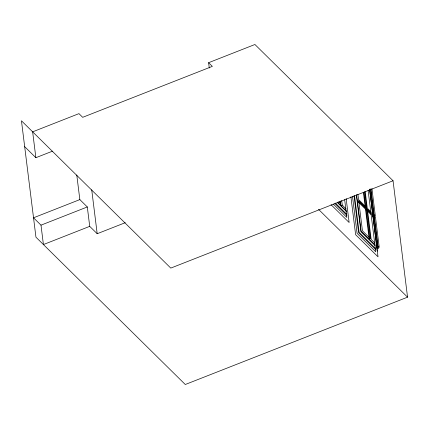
<?xml version="1.0" encoding="UTF-8"?>
<svg xmlns="http://www.w3.org/2000/svg" width="429" height="429" viewBox="0 0 429 429"><rect width="100%" height="100%" fill="white"/><g stroke="black" fill="none" stroke-linecap="round" stroke-linejoin="round"><path stroke-width="0.64" d="M209.277 67.996L208.617 62.693L254.923 44.498L393.05 180.759L407.55 297.168L185.274 384.502L35.95 237.189L21.45 120.785L170.78 268.098L393.05 180.759M24.673 146.654L35.87 157.7L52.542 151.153M89.72 226.362L87.307 206.96L79.842 199.598L33.532 217.793L40.996 225.155L43.415 244.557L89.72 226.362L97.19 233.725L125.241 222.705M40.996 225.155L87.307 206.96M340.401 201.029L340.969 205.625L342.272 205.11L346.08 208.869M371.074 211.905L367.267 208.151L365.224 191.752M372.023 212.843L375.354 216.13L371.922 188.578M371.208 212.982L367.401 209.229L371.16 239.409L374.967 243.163M372.635 214.393L375.488 217.208L379.247 247.388L376.394 244.573M371.198 213.824L365.964 208.666L363.921 192.262M372.624 215.235L374.05 216.645L370.618 189.087M371.332 214.902L366.098 209.743L369.857 239.918L375.091 245.082M372.758 216.313L374.185 217.723L377.944 247.898L376.517 246.493M208.617 62.693L212.35 66.377L82.69 117.321L78.957 113.637L32.647 131.832L35.87 157.7M338.797 201.684L340.224 203.089M337.494 202.193L340.347 205.008L339.94 201.732M340.969 205.625L346.203 210.789M337.194 202.37L346.616 211.663M335.387 203.083L346.686 214.232M334.851 203.502L346.986 215.471M333.333 204.097L346.868 217.449L344.648 199.63M375.026 245.495L360.902 231.558L356.349 194.981M376.442 246.889L378.324 248.745L370.87 188.894M375.573 248.525L359.094 232.271L354.536 195.694M331.027 204.66L349.136 222.522L346.155 198.589M375.407 249.308L358.606 232.733L354.005 195.78M318.533 209.347L407.55 297.168M369.659 189.672L378.024 256.821L355.625 234.722L350.901 196.825M369.546 189.119L377.273 251.147M368.109 190.374L375.75 251.743L357.089 233.333L352.482 196.375M364.682 191.79L366.645 207.539L358.558 199.56L357.904 194.31M363.379 192.305L365.342 208.049L357.255 200.07L356.601 194.82M341.704 200.52L342.272 205.11M91.72 189.827L97.19 233.725M76.775 174.994L79.842 199.598M366.779 208.617L358.692 200.638L362.451 230.813L370.538 238.792L366.779 208.617M365.476 209.127L357.389 201.147L361.148 231.328L369.235 239.307L365.476 209.127"/></g></svg>
